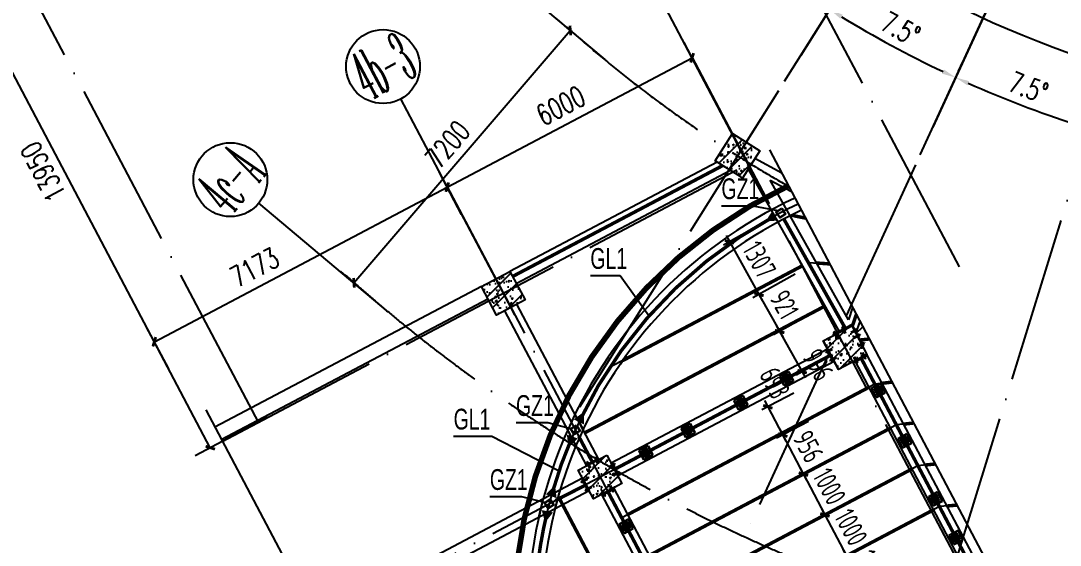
# Model space of a CAD drawing. Extents: x -803796 to -501762, y -1479216 to -846035.
# Drawn here: x -573220 to -550705, y -1092799 to -1081440 of the extents above; entities that cross this region are included whole.
import ezdxf
from ezdxf.enums import TextEntityAlignment as Align

# ---------------------------------------------------------------- set-up
doc = ezdxf.new("R2010")
doc.units = 0
doc.header["$LTSCALE"] = 1500
for name, pattern in [('5102-12$0$5102-12$0$5102-12$0$DASH', [0.35, 0.25, -0.1]), ('ACAD_ISO04W100', [30, 24, -3, 0, -3]), ('CENTER', [2, 1.25, -0.25, 0.25, -0.25]), ('DASH', [0.35, 0.25, -0.1]), ('XREF-GRID-04区$0$ACAD_ISO04W100', [30, 24, -3, 0, -3])]:
    doc.linetypes.add(name, pattern=pattern)
doc.layers.get('0').update_dxf_attribs({"linetype": 'CONTINUOUS'})
doc.layers.get('Defpoints').update_dxf_attribs({"linetype": 'CONTINUOUS'})
for name, color, linetype in [('A-DOTE', 14, 'ACAD_ISO04W100'), ('AR-INT DECO', 140, 'CONTINUOUS'), ('C18', 4, 'CENTER'), ('COLUMN', 1, 'CONTINUOUS'), ('DIM', 3, 'CONTINUOUS'), ('HATCH', 254, 'CONTINUOUS'), ('L18', 6, 'CONTINUOUS'), ('L25', 7, 'CONTINUOUS'), ('M3', 2, 'CONTINUOUS'), ('P-WALL-ORIG', 6, 'CONTINUOUS'), ('STPM_RBEAM_SIG', 2, 'CONTINUOUS'), ('STPM_SBEAM_THICK', 2, 'CONTINUOUS'), ('struc', 161, 'CONTINUOUS'), ('TEXT', 7, 'CONTINUOUS'), ('THIN', 7, 'CONTINUOUS'), ('XREF-GRID-04区$0$A-DOTE', 14, 'XREF-GRID-04区$0$ACAD_ISO04W100'), ('XREF-GRID-04区$0$AXIS', 3, 'CONTINUOUS'), ('XREF-GRID-04区$0$PUB_DIM', 3, 'CONTINUOUS'), ('支撑', 4, 'CONTINUOUS')]:
    doc.layers.add(name, color=color, linetype=linetype)
doc.layers.add('点画线', color=1, linetype='CENTER', lineweight=13)
doc.layers.add('粗实线', color=7, linetype='CONTINUOUS', lineweight=30)
doc.styles.add('TSSD_Dimension', font='Tssdeng.shx', dxfattribs={"width": 0.7, "bigfont": 'hztxt.shx'})
doc.styles.add('TSSD_Label', font='tj03-romans1.shx', dxfattribs={"width": 0.7, "bigfont": 'hztxt.shx'})
doc.styles.add('XREF-GRID-04区$0$_TCH_AXIS', font='COMPLEX', dxfattribs={"bigfont": 'GBCBIG'})
doc.styles.add('XREF-GRID-04区$0$_TCH_DIM_T3', font='SIMPLEX', dxfattribs={"width": 0.705882, "bigfont": 'GBCBIG'})
doc.dimstyles.new('TSSD_150_150', dxfattribs={"dimtxt": 450, "dimasz": 150, "dimexe": 150, "dimexo": 375, "dimgap": 150, "dimtad": 1, "dimdec": 0, "dimzin": 0, "dimdsep": 46, "dimtxsty": 'TSSD_Dimension', "dimblk": 'ARCHTICK', "dimblk1": 'ARCHTICK', "dimblk2": 'ARCHTICK', "dimcen": 0, "dimdle": 150, "dimclrt": 7, "dimadec": 0, "dimazin": 0, "dimtfac": 1, "dimtdec": 0, "dimtix": 1, "dimtmove": 2, "dimatfit": 3, "dimfxl": 1, "dimtolj": 1, "dimtzin": 0, "dimarcsym": 0})
doc.dimstyles.new('XREF-GRID-04区$0$_TCH_ARCH&&150', dxfattribs={"dimtxt": 446.25, "dimasz": 150, "dimexe": 375, "dimexo": 450, "dimgap": 189.375, "dimtad": 1, "dimdec": 0, "dimzin": 0, "dimdsep": 46, "dimtxsty": 'XREF-GRID-04区$0$_TCH_DIM_T3', "dimblk": 'XREF-GRID-04区$0$_ArchTick', "dimcen": 0.09, "dimclrt": 7, "dimazin": 2, "dimtfac": 1, "dimtdec": 0, "dimtix": 1, "dimtmove": 2, "dimatfit": 3, "dimfxl": 1, "dimtolj": 1, "dimtzin": 0, "dimarcsym": 0})
doc.dimstyles.new('XREF-GRID-04区$0$_TCH_ARROW&&150', dxfattribs={"dimtxt": 446.25, "dimasz": 300, "dimexe": 375, "dimexo": 450, "dimgap": 150, "dimtad": 1, "dimdec": 0, "dimzin": 0, "dimdsep": 46, "dimtxsty": 'XREF-GRID-04区$0$_TCH_DIM_T3', "dimcen": 0.09, "dimclrt": 7, "dimazin": 2, "dimtfac": 1, "dimtdec": 0, "dimtix": 1, "dimtmove": 2, "dimatfit": 3, "dimfxl": 1, "dimtolj": 1, "dimtzin": 0, "dimarcsym": 0})
pattern_1 = [(50, (-389398.06, -1219171.12), (358.6301, -31.37607), [37.5, -412.5]), (355, (-389398.06, -1219171.12), (-69.37567, 376.09607), [30, -330]), (100.4514, (-389368.17, -1219173.74), (289.2547, 344.71977), [31.8701, -350.57106]), (46.1842, (-389398.06, -1219071.12), (533.6205, -82.7595), [56.25, -618.75]), (96.6356, (-389353.6, -1219078), (467.3314, 487.0589), [47.8051, -525.8565]), (351.1842, (-389398.06, -1219071.1), (467.331, 487.0593), [45, -495]), (21, (-389348.06, -1219096.12), (298.45353, -201.30945), [37.5, -412.5]), (326, (-389348.06, -1219096.12), (121.65767, 362.575), [30, -330]), (71.4514, (-389323.2, -1219112.9), (420.1113, 161.26525), [31.8701, -350.57106]), (37.5, (-389398.06, -1219171.12), (6.07993, 166.44693), [0, -326, 0, -335, 0, -331.25]), (7.5, (-389398.06, -1219171.12), (131.53477, 197.20586), [0, -191, 0, -318.5, 0, -126.25]), (327.5, (-389509.56, -1219171.12), (266.91122, -11.277436), [0, -125, 0, -390, 0, -517.5]), (317.5, (-389559.56, -1219171.12), (291.59308, 50.0525), [0, -162.5, 0, -259, 0, -367.5]), (45, (-389398.06, -1219171.12), (-176.7767, 176.7767), [])]

# ---------------------------------------------------------------- blocks, each defined once
blk = doc.blocks.new('A$C47E14B26')
at = {"layer": '点画线'}
for p, q in [((358, 912), (358, -1338)), ((1483, -213), (-767, -213))]:
    blk.add_line(p, q, dxfattribs=at)
at = {"layer": '粗实线'}
for p, q in [((-767, 912), (1483, 912)), ((-767, 912), (-767, -1338)), ((-317, -813), (-317, 387)), ((-167, -813), (-167, 387)), ((883, -813), (883, 387)), ((1033, 387), (1033, -813)), ((1483, 912), (1483, -1338)), ((-767, -1338), (1483, -1338))]:
    blk.add_line(p, q, dxfattribs=at)
for centre, start, end in [((-242, 387), 0, 180), ((958, 387), 0, 180), ((-242, -813), 180, 0), ((958, -813), 180, 0)]:
    blk.add_arc(centre, 75, start, end, dxfattribs=at)
blk = doc.blocks.new('_ArchTick')
at = {"color": 0, "linetype": 'ByBlock', "const_width": 0.4}
blk.add_lwpolyline([(-0.5, -0.5), (0.5, 0.5)], dxfattribs=at)
blk = doc.blocks.new('*D270')
at = {"layer": 'Defpoints', "color": 0, "transparency": 16777216}
for p in [(-556759, -1085605), (-556121, -1086746), (-557231, -1087366)]:
    blk.add_point(p, dxfattribs=at)
at = {"layer": 'DIM', "color": 0, "lineweight": -2, "transparency": 16777216}
for p, q in [((-557086, -1085788), (-557999, -1086298)), ((-557941, -1086094), (-557158, -1087497)), ((-556449, -1086929), (-557362, -1087439))]:
    blk.add_line(p, q, dxfattribs=at)
at = {"layer": 'DIM', "color": 0, "lineweight": -2, "transparency": 16777216, "xscale": 150, "yscale": 150, "zscale": 150}
for p, rotation in [((-557868, -1086225), 119.1862514497129), ((-557231, -1087366), 299.1862514497129)]:
    blk.add_blockref('_ArchTick', p, dxfattribs=dict(at, rotation=rotation))
at = {"layer": 'DIM', "color": 7, "transparency": 16777216, "insert": (-557222, -1086613), "char_height": 450, "attachment_point": 5, "rotation": 299.1863, "style": 'TSSD_Dimension'}
blk.add_mtext('\\A1;1307', dxfattribs=at)
blk = doc.blocks.new('*D271')
at = {"layer": 'Defpoints', "color": 0, "transparency": 16777216}
for p in [(-556121, -1086746), (-555672, -1087550), (-556782, -1088170)]:
    blk.add_point(p, dxfattribs=at)
at = {"layer": 'DIM', "color": 0, "lineweight": -2, "transparency": 16777216}
for p, q in [((-556449, -1086929), (-557362, -1087439)), ((-557304, -1087235), (-556709, -1088301)), ((-556000, -1087733), (-556913, -1088243))]:
    blk.add_line(p, q, dxfattribs=at)
at = {"layer": 'DIM', "color": 0, "lineweight": -2, "transparency": 16777216, "xscale": 150, "yscale": 150, "zscale": 150}
for p, rotation in [((-557231, -1087366), 119.1862514504551), ((-556782, -1088170), 299.1862514504551)]:
    blk.add_blockref('_ArchTick', p, dxfattribs=dict(at, rotation=rotation))
at = {"layer": 'DIM', "color": 7, "transparency": 16777216, "insert": (-556679, -1087585), "char_height": 450, "attachment_point": 5, "rotation": 299.1863, "style": 'TSSD_Dimension'}
blk.add_mtext('\\A1;921', dxfattribs=at)
blk = doc.blocks.new('*D272')
at = {"layer": 'Defpoints', "color": 0, "transparency": 16777216}
for p in [(-555672, -1087550), (-555364, -1088519), (-556296, -1089039)]:
    blk.add_point(p, dxfattribs=at)
at = {"layer": 'DIM', "color": 0, "lineweight": -2, "transparency": 16777216}
for p, q in [((-556000, -1087733), (-556913, -1088243)), ((-556855, -1088039), (-556223, -1089170)), ((-555691, -1088702), (-556427, -1089113))]:
    blk.add_line(p, q, dxfattribs=at)
at = {"layer": 'DIM', "color": 0, "lineweight": -2, "transparency": 16777216, "xscale": 150, "yscale": 150, "zscale": 150}
for p, rotation in [((-556782, -1088170), 119.1862514504551), ((-556296, -1089039), 299.1862514504551)]:
    blk.add_blockref('_ArchTick', p, dxfattribs=dict(at, rotation=rotation))
at = {"layer": 'DIM', "color": 7, "transparency": 16777216, "insert": (-555949, -1088892), "char_height": 450, "attachment_point": 5, "rotation": 299.1863, "style": 'TSSD_Dimension'}
blk.add_mtext('\\A1;996', dxfattribs=at)
blk = doc.blocks.new('*D273')
at = {"layer": 'Defpoints', "color": 0, "transparency": 16777216}
for p in [(-556147, -1089330), (-555823, -1089942), (-556715, -1090413)]:
    blk.add_point(p, dxfattribs=at)
at = {"layer": 'DIM', "color": 0, "lineweight": -2, "transparency": 16777216}
for p, q in [((-556478, -1089505), (-557171, -1089870)), ((-557108, -1089668), (-556645, -1090546)), ((-556155, -1090117), (-556847, -1090483))]:
    blk.add_line(p, q, dxfattribs=at)
at = {"layer": 'DIM', "color": 0, "lineweight": -2, "transparency": 16777216, "xscale": 150, "yscale": 150, "zscale": 150}
for p, rotation in [((-557038, -1089800), 117.8262450785867), ((-556715, -1090413), 297.8262450785867)]:
    blk.add_blockref('_ArchTick', p, dxfattribs=dict(at, rotation=rotation))
at = {"layer": 'DIM', "color": 7, "transparency": 16777216, "insert": (-556887, -1089283), "char_height": 450, "attachment_point": 5, "rotation": 297.8262, "style": 'TSSD_Dimension'}
blk.add_mtext('\\A1;693', dxfattribs=at)
blk = doc.blocks.new('*D274')
at = {"layer": 'Defpoints', "color": 0, "transparency": 16777216}
for p in [(-555823, -1089942), (-555377, -1090788), (-556268, -1091259)]:
    blk.add_point(p, dxfattribs=at)
at = {"layer": 'DIM', "color": 0, "lineweight": -2, "transparency": 16777216}
for p, q in [((-556155, -1090117), (-556847, -1090483)), ((-556785, -1090280), (-556198, -1091391)), ((-555708, -1090963), (-556401, -1091329))]:
    blk.add_line(p, q, dxfattribs=at)
at = {"layer": 'DIM', "color": 0, "lineweight": -2, "transparency": 16777216, "xscale": 150, "yscale": 150, "zscale": 150}
for p, rotation in [((-556715, -1090413), 117.8262450799806), ((-556268, -1091259), 297.8262450799807)]:
    blk.add_blockref('_ArchTick', p, dxfattribs=dict(at, rotation=rotation))
at = {"layer": 'DIM', "color": 7, "transparency": 16777216, "insert": (-556160, -1090661), "char_height": 450, "attachment_point": 5, "rotation": 297.8262, "style": 'TSSD_Dimension'}
blk.add_mtext('\\A1;956', dxfattribs=at)
blk = doc.blocks.new('*D275')
at = {"layer": 'Defpoints', "color": 0, "transparency": 16777216}
for p in [(-555377, -1090788), (-554910, -1091672), (-555801, -1092143)]:
    blk.add_point(p, dxfattribs=at)
at = {"layer": 'DIM', "color": 0, "lineweight": -2, "transparency": 16777216}
for p, q in [((-555708, -1090963), (-556401, -1091329)), ((-556268, -1091259), (-556338, -1091126)), ((-556268, -1091259), (-555801, -1092143)), ((-555242, -1091848), (-555934, -1092213)), ((-555801, -1092143), (-555731, -1092276))]:
    blk.add_line(p, q, dxfattribs=at)
at = {"layer": 'DIM', "color": 0, "lineweight": -2, "transparency": 16777216, "xscale": 150, "yscale": 150, "zscale": 150}
for p, rotation in [((-556268, -1091259), 297.8262450799807), ((-555801, -1092143), 117.8262450799806)]:
    blk.add_blockref('_ArchTick', p, dxfattribs=dict(at, rotation=rotation))
at = {"layer": 'DIM', "color": 7, "transparency": 16777216, "insert": (-555703, -1091526), "char_height": 450, "attachment_point": 5, "rotation": 297.8262, "style": 'TSSD_Dimension'}
blk.add_mtext('\\A1;1000', dxfattribs=at)
blk = doc.blocks.new('*D276')
at = {"layer": 'Defpoints', "color": 0, "transparency": 16777216}
for p in [(-554910, -1091672), (-554443, -1092557), (-555335, -1093027)]:
    blk.add_point(p, dxfattribs=at)
at = {"layer": 'DIM', "color": 0, "lineweight": -2, "transparency": 16777216}
for p, q in [((-555242, -1091848), (-555934, -1092213)), ((-555801, -1092143), (-555871, -1092010)), ((-555801, -1092143), (-555335, -1093027)), ((-554775, -1092732), (-555467, -1093097)), ((-555335, -1093027), (-555265, -1093160))]:
    blk.add_line(p, q, dxfattribs=at)
at = {"layer": 'DIM', "color": 0, "lineweight": -2, "transparency": 16777216, "xscale": 150, "yscale": 150, "zscale": 150}
for p, rotation in [((-555801, -1092143), 297.8262450799807), ((-555335, -1093027), 117.8262450799806)]:
    blk.add_blockref('_ArchTick', p, dxfattribs=dict(at, rotation=rotation))
at = {"layer": 'DIM', "color": 7, "transparency": 16777216, "insert": (-555236, -1092410), "char_height": 450, "attachment_point": 5, "rotation": 297.8262, "style": 'TSSD_Dimension'}
blk.add_mtext('\\A1;1000', dxfattribs=at)
blk = doc.blocks.new('*D277')
at = {"layer": 'Defpoints', "color": 0, "transparency": 16777216}
for p in [(-554443, -1092557), (-553976, -1093441), (-554868, -1093912)]:
    blk.add_point(p, dxfattribs=at)
at = {"layer": 'DIM', "color": 0, "lineweight": -2, "transparency": 16777216}
for p, q in [((-554775, -1092732), (-555467, -1093097)), ((-555335, -1093027), (-555405, -1092895)), ((-555335, -1093027), (-554868, -1093912)), ((-554308, -1093616), (-555000, -1093982)), ((-554868, -1093912), (-554798, -1094044))]:
    blk.add_line(p, q, dxfattribs=at)
at = {"layer": 'DIM', "color": 0, "lineweight": -2, "transparency": 16777216, "xscale": 150, "yscale": 150, "zscale": 150}
for p, rotation in [((-555335, -1093027), 297.8262450799807), ((-554868, -1093912), 117.8262450799806)]:
    blk.add_blockref('_ArchTick', p, dxfattribs=dict(at, rotation=rotation))
at = {"layer": 'DIM', "color": 7, "transparency": 16777216, "insert": (-554770, -1093294), "char_height": 450, "attachment_point": 5, "rotation": 297.8262, "style": 'TSSD_Dimension'}
blk.add_mtext('\\A1;1000', dxfattribs=at)
blk = doc.blocks.new('XREF-GRID-04区$0$_ArchTick')
at = {"color": 0, "linetype": 'ByBlock', "const_width": 0.4}
blk.add_lwpolyline([(-0.5, -0.5), (0.5, 0.5)], dxfattribs=at)
blk = doc.blocks.new('*D292')
at = {"layer": 'Defpoints', "color": 0, "transparency": 16777216}
for p in [(-563983, -1085043), (-563462, -1086031), (-569805, -1089380)]:
    blk.add_point(p, dxfattribs=at)
at = {"layer": 'XREF-GRID-04区$0$PUB_DIM', "color": 0, "lineweight": -2, "transparency": 16777216}
for p, q in [((-563672, -1085633), (-564158, -1084711)), ((-570327, -1088392), (-563983, -1085043)), ((-570015, -1088982), (-570502, -1088060))]:
    blk.add_line(p, q, dxfattribs=at)
at = {"layer": 'XREF-GRID-04区$0$PUB_DIM', "color": 0, "lineweight": -2, "transparency": 16777216, "xscale": 150, "yscale": 150, "zscale": 150}
for p, rotation in [((-563983, -1085043), 27.82624507852106), ((-570327, -1088392), 207.8262450785211)]:
    blk.add_blockref('XREF-GRID-04区$0$_ArchTick', p, dxfattribs=dict(at, rotation=rotation))
at = {"layer": 'XREF-GRID-04区$0$PUB_DIM', "color": 7, "transparency": 16777216, "insert": (-568155, -1086779), "char_height": 446.2, "attachment_point": 5, "rotation": 27.8262, "style": 'XREF-GRID-04区$0$_TCH_DIM_T3'}
blk.add_mtext('\\A1;7173', dxfattribs=at)
blk = doc.blocks.new('*D293')
at = {"layer": 'Defpoints', "color": 0, "transparency": 16777216}
for p in [(-558677, -1082242), (-558155, -1083230), (-563462, -1086031)]:
    blk.add_point(p, dxfattribs=at)
at = {"layer": 'XREF-GRID-04区$0$PUB_DIM', "color": 0, "lineweight": -2, "transparency": 16777216}
for p, q in [((-558365, -1082832), (-558852, -1081911)), ((-563983, -1085043), (-558677, -1082242)), ((-563672, -1085633), (-564158, -1084711))]:
    blk.add_line(p, q, dxfattribs=at)
at = {"layer": 'XREF-GRID-04区$0$PUB_DIM', "color": 0, "lineweight": -2, "transparency": 16777216, "xscale": 150, "yscale": 150, "zscale": 150}
for p, rotation in [((-558677, -1082242), 27.82624507905701), ((-563983, -1085043), 207.826245079057)]:
    blk.add_blockref('XREF-GRID-04区$0$_ArchTick', p, dxfattribs=dict(at, rotation=rotation))
at = {"layer": 'XREF-GRID-04区$0$PUB_DIM', "color": 7, "transparency": 16777216, "insert": (-561523, -1083278), "char_height": 446.2, "attachment_point": 5, "rotation": 27.8262, "style": 'XREF-GRID-04区$0$_TCH_DIM_T3'}
blk.add_mtext('\\A1;6000', dxfattribs=at)
blk = doc.blocks.new('*D294')
at = {"layer": 'Defpoints', "color": 0, "transparency": 16777216}
for p in [(-543077, -1061130), (-555857, -1081446), (-554810, -1081724), (-553096, -1082941)]:
    blk.add_point(p, dxfattribs=at)
at = {"layer": 'XREF-GRID-04区$0$PUB_DIM', "color": 0, "lineweight": -2, "transparency": 16777216}
for p, q in [((-555618, -1081065), (-555498, -1080875)), ((-552908, -1082532), (-552814, -1082327))]:
    blk.add_line(p, q, dxfattribs=at)
blk.add_arc((-543077, -1061130), 23702, 238.5515, 244.601, dxfattribs=at)
at = {"layer": 'XREF-GRID-04区$0$PUB_DIM', "color": 0, "transparency": 16777216}
for points in [[(-555469, -1081393), (-555416, -1081308), (-555697, -1081192)], [(-553221, -1082496), (-553264, -1082586), (-552971, -1082668)]]:
    blk.add_solid(points, dxfattribs=at)
at = {"layer": 'XREF-GRID-04区$0$PUB_DIM', "color": 7, "transparency": 16777216, "insert": (-554162, -1081612), "char_height": 446.2, "attachment_point": 5, "rotation": 331.5762, "style": 'XREF-GRID-04区$0$_TCH_DIM_T3'}
blk.add_mtext('\\A1;7.5°', dxfattribs=at)
blk = doc.blocks.new('*D295')
at = {"layer": 'Defpoints', "color": 0, "transparency": 16777216}
for p in [(-543077, -1061130), (-553096, -1082941), (-552022, -1083079), (-550164, -1084062)]:
    blk.add_point(p, dxfattribs=at)
at = {"layer": 'XREF-GRID-04区$0$PUB_DIM', "color": 0, "lineweight": -2, "transparency": 16777216}
for p, q in [((-552908, -1082532), (-552814, -1082327)), ((-550031, -1083632), (-549964, -1083417))]:
    blk.add_line(p, q, dxfattribs=at)
blk.add_arc((-543077, -1061130), 23702, 246.0515, 252.101, dxfattribs=at)
at = {"layer": 'XREF-GRID-04区$0$PUB_DIM', "color": 0, "transparency": 16777216}
for points in [[(-552718, -1082837), (-552677, -1082746), (-552971, -1082668)], [(-550346, -1083637), (-550376, -1083732), (-550075, -1083775)]]:
    blk.add_solid(points, dxfattribs=at)
at = {"layer": 'XREF-GRID-04区$0$PUB_DIM', "color": 7, "transparency": 16777216, "insert": (-551394, -1082884), "char_height": 446.2, "attachment_point": 5, "rotation": 339.0762, "style": 'XREF-GRID-04区$0$_TCH_DIM_T3'}
blk.add_mtext('\\A1;7.5°', dxfattribs=at)
blk = doc.blocks.new('*D298')
at = {"layer": 'Defpoints', "color": 0, "transparency": 16777216}
for p in [(-561317, -1081649), (-560944, -1081969), (-565631, -1087435)]:
    blk.add_point(p, dxfattribs=at)
at = {"layer": 'XREF-GRID-04区$0$PUB_DIM', "color": 0, "lineweight": -2, "transparency": 16777216}
for p, q in [((-561286, -1081676), (-561602, -1081405)), ((-566004, -1087115), (-561317, -1081649)), ((-565972, -1087142), (-566288, -1086871))]:
    blk.add_line(p, q, dxfattribs=at)
at = {"layer": 'XREF-GRID-04区$0$PUB_DIM', "color": 0, "lineweight": -2, "transparency": 16777216, "xscale": 150, "yscale": 150, "zscale": 150}
for p, rotation in [((-561317, -1081649), 49.38932058115918), ((-566004, -1087115), 229.3893205811592)]:
    blk.add_blockref('XREF-GRID-04区$0$_ArchTick', p, dxfattribs=dict(at, rotation=rotation))
at = {"layer": 'XREF-GRID-04区$0$PUB_DIM', "color": 7, "transparency": 16777216, "insert": (-563973, -1084114), "char_height": 446.2, "attachment_point": 5, "rotation": 49.3893, "style": 'XREF-GRID-04区$0$_TCH_DIM_T3'}
blk.add_mtext('\\A1;7200', dxfattribs=at)
blk = doc.blocks.new('*D300')
at = {"layer": 'Defpoints', "color": 0, "transparency": 16777216}
for p in [(-573990, -1077488), (-575626, -1078351), (-567479, -1089825)]:
    blk.add_point(p, dxfattribs=at)
at = {"layer": 'XREF-GRID-04区$0$PUB_DIM', "color": 0, "lineweight": -2, "transparency": 16777216}
for p, q in [((-574388, -1077698), (-575958, -1078527)), ((-569115, -1090688), (-575626, -1078351)), ((-567877, -1090035), (-569446, -1090863))]:
    blk.add_line(p, q, dxfattribs=at)
at = {"layer": 'XREF-GRID-04区$0$PUB_DIM', "color": 0, "lineweight": -2, "transparency": 16777216, "xscale": 150, "yscale": 150, "zscale": 150}
for p, rotation in [((-575626, -1078351), 117.8262450790738), ((-569115, -1090688), 297.8262450790739)]:
    blk.add_blockref('XREF-GRID-04区$0$_ArchTick', p, dxfattribs=dict(at, rotation=rotation))
at = {"layer": 'XREF-GRID-04区$0$PUB_DIM', "color": 7, "transparency": 16777216, "insert": (-572735, -1084712), "char_height": 446.2, "attachment_point": 5, "rotation": 117.8262, "style": 'XREF-GRID-04区$0$_TCH_DIM_T3'}
blk.add_mtext('\\A1;13950', dxfattribs=at)
blk = doc.blocks.new('gdf')
h = blk.add_hatch(color=4)
edge = h.paths.add_edge_path()
edge.add_arc((75802667.5, 175120681), 80, 0, 360)
at = {"color": 4}
blk.add_circle((75802667.5, 175120681), 80, dxfattribs=at)
blk = doc.blocks.new('LMM12A')
at = {"layer": 'L18'}
for p, q in [((0, 8), (0, -8)), ((10, 10), (1, 10)), ((10, 5), (1, 5)), ((11, 8), (11, -8)), ((10, -5), (1, -5)), ((10, -10), (1, -10))]:
    blk.add_line(p, q, dxfattribs=at)
for centre, radius, start, end in [((4, 8), 3.74, 136, 224), ((13, 0), 13.4, 157.1584, 202.8416), ((7, 8), 3.74, 316, 44), ((-3, 0), 13.4, 337.1584, 22.8416), ((4, -8), 3.74, 136, 224), ((7, -8), 3.74, 316, 44)]:
    blk.add_arc(centre, radius, start, end, dxfattribs=at)
blk = doc.blocks.new('A$C40232FC0')
blk.add_lwpolyline([(0, 82), (300, 82), (300, 102), (0, 102)], close=True)
at = {"layer": 'C18'}
for p, q in [((50, 0), (50, 145)), ((250, 0), (250, 145))]:
    blk.add_line(p, q, dxfattribs=at)
at = {"layer": 'L18'}
for p, q in [((39, 0), (39, 102)), ((41, 127), (41, 149)), ((41, 149), (59, 149)), ((43, 0), (43, 102)), ((45, 128), (45, 149)), ((55, 128), (55, 149)), ((57, 0), (57, 102)), ((59, 127), (59, 149)), ((60, 0), (60, 102)), ((239, 0), (239, 102)), ((241, 127), (241, 149)), ((241, 149), (259, 149)), ((243, 0), (243, 102)), ((245, 128), (245, 149)), ((255, 128), (255, 149)), ((257, 0), (257, 102)), ((259, 127), (259, 149)), ((260, 0), (260, 102))]:
    blk.add_line(p, q, dxfattribs=at)
at = {"layer": 'L25'}
for p, q in [((17, 102), (17, 110)), ((17, 110), (83, 110)), ((83, 102), (17, 102)), ((83, 110), (83, 102)), ((217, 102), (217, 110)), ((217, 110), (283, 110)), ((283, 102), (217, 102)), ((283, 110), (283, 102))]:
    blk.add_line(p, q, dxfattribs=at)
at = {"layer": 'L18', "extrusion": (0, 0, -1), "xscale": 1.666666666686069, "yscale": 1.666666666686069, "zscale": -1.666666666666666, "rotation": 90}
for p in [(-50, 110), (-250, 110)]:
    blk.add_blockref('LMM12A', p, dxfattribs=at)
blk = doc.blocks.new('A$C5A2A551F')
blk.add_lwpolyline([(1900, 5168), (1900, 668), (0, 668), (0, 468), (2100, 468), (2100, 5168)], close=True)
at = {"layer": 'C18'}
for p, q in [((1080, 4668), (2525, 4668)), ((1080, 2668), (2525, 2668)), ((700, 1488), (700, 43))]:
    blk.add_line(p, q, dxfattribs=at)
at = {"layer": 'L18'}
for p, q in [((1080, 4773), (2100, 4773)), ((1080, 4740), (2100, 4740)), ((1080, 4596), (2100, 4596)), ((1080, 4563), (2100, 4563)), ((2346, 4755), (2568, 4755)), ((2346, 4581), (2568, 4581)), ((2363, 4722), (2568, 4722)), ((2363, 4615), (2568, 4615)), ((2568, 4755), (2568, 4581)), ((1080, 2773), (2100, 2773)), ((1080, 2740), (2100, 2740)), ((1080, 2596), (2100, 2596)), ((1080, 2563), (2100, 2563)), ((2346, 2755), (2568, 2755)), ((2346, 2581), (2568, 2581)), ((2363, 2722), (2568, 2722)), ((2363, 2615), (2568, 2615)), ((2568, 2755), (2568, 2581)), ((595, 1488), (595, 468)), ((613, 222), (613, 0)), ((787, 0), (613, 0)), ((628, 1488), (628, 468)), ((647, 205), (647, 0)), ((754, 205), (754, 0)), ((772, 1488), (772, 468)), ((787, 222), (787, 0)), ((805, 1488), (805, 468))]:
    blk.add_line(p, q, dxfattribs=at)
at = {"layer": 'L25'}
for p, q in [((2100, 4335), (2100, 5001)), ((2100, 5001), (2183, 5001)), ((2183, 5001), (2183, 4335)), ((2183, 4335), (2100, 4335)), ((2100, 2335), (2100, 3001)), ((2100, 3001), (2183, 3001)), ((2183, 2335), (2100, 2335)), ((2183, 3001), (2183, 2335)), ((367, 468), (1033, 468)), ((367, 385), (367, 468)), ((1033, 385), (367, 385)), ((1033, 468), (1033, 385))]:
    blk.add_line(p, q, dxfattribs=at)
at = {"layer": 'L18', "extrusion": (0, 0, -1), "xscale": 16.66666666686069, "yscale": 16.66666666686069, "zscale": -16.66666666666666}
for p, rotation in [((-2183, 4668), 180.000010487033), ((-2183, 2668), 180.000010487033), ((-700, 385), 270.000010487033)]:
    blk.add_blockref('LMM12A', p, dxfattribs=dict(at, rotation=rotation))

msp = doc.modelspace()

# ---------------------------------------------------------------- hatches: boundary and pattern name
at = {"layer": 'HATCH'}
h = msp.add_hatch(dxfattribs=at)
h.set_pattern_fill('ARMORED', color=256, scale=50, style=0)
h.set_pattern_definition(pattern_1)
h.paths.add_polyline_path([(-557625.9, -1084821), (-558176, -1084474.9), (-557803.3, -1083882.4), (-557210.7, -1084255), (-557583.5, -1084847.5)])
h = msp.add_hatch(dxfattribs=at)
h.set_pattern_fill('ARMORED', color=256, scale=50, style=0)
h.set_pattern_definition(pattern_1)
h.paths.add_polyline_path([(-562624.7, -1086867), (-562297.9, -1087486.1), (-562917, -1087812.9), (-563243.7, -1087193.8)])
h = msp.add_hatch(dxfattribs=at)
h.set_pattern_fill('ARMORED', color=256, scale=50, style=0)
h.set_pattern_definition(pattern_1)
h.paths.add_polyline_path([(-555217.9, -1088045.9), (-554891.1, -1088665), (-555510.2, -1088991.8), (-555836.9, -1088372.7)])
h = msp.add_hatch(dxfattribs=at)
h.set_pattern_fill('ARMORED', color=256, scale=50, style=0)
h.set_pattern_definition(pattern_1)
h.paths.add_polyline_path([(-560524.1, -1090846.7), (-560197.3, -1091465.8), (-560816.4, -1091792.5), (-561143.2, -1091173.5)])

# ---------------------------------------------------------------- linework, layer by layer
msp.add_line((-561712.2, -1091862.3), (-561838.3, -1091943.4))
for points in [[(-556736.1, -1085501.4), (-556655, -1085627.6), (-556781.2, -1085708.7), (-556862.3, -1085582.5)], [(-556737.6, -1085508.3), (-556661.9, -1085626.1), (-556779.7, -1085701.8), (-556855.4, -1085584)], [(-561185.9, -1090196.4), (-561104.8, -1090322.5), (-561231, -1090403.6), (-561312.1, -1090277.5)], [(-561187.4, -1090203.3), (-561111.7, -1090321), (-561229.5, -1090396.7), (-561305.1, -1090279)], [(-561752.7, -1091799.2), (-561671.6, -1091925.4), (-561797.8, -1092006.5), (-561878.9, -1091880.3)], [(-561754.2, -1091806.1), (-561678.5, -1091923.9), (-561796.3, -1091999.6), (-561872, -1091881.8)]]:
    msp.add_lwpolyline(points, close=True)
at = {"layer": 'A-DOTE', "ltscale": 0.1}
msp.add_line((-570953.3, -1096747.3), (-559160.3, -1090522.6), dxfattribs=at)
msp.add_line((-570953.3, -1096747.3), (-559160.3, -1090522.6), dxfattribs=at)
at = {"layer": 'AR-INT DECO'}
msp.add_line((-557002.3, -1084233.9), (-548398.2, -1100535), dxfattribs=at)
at = {"layer": 'AR-INT DECO', "linetype": '5102-12$0$5102-12$0$5102-12$0$DASH', "const_width": 120}
msp.add_lwpolyline([(-556578.2, -1085007.3, 0.3864173), (-561939.6, -1097887)], format="xyb", dxfattribs=at)
at = {"layer": 'COLUMN'}
for points in [[(-557625.9, -1084821), (-558176, -1084474.9), (-557803.3, -1083882.4), (-557210.7, -1084255), (-557583.5, -1084847.5)], [(-555217.9, -1088045.9), (-554891.1, -1088665), (-555510.2, -1088991.8), (-555836.9, -1088372.7), (-555217.9, -1088045.9)]]:
    msp.add_lwpolyline(points, close=True, dxfattribs=at)
at = {"layer": 'HATCH'}
for points in [[(-562624.7, -1086867), (-562297.9, -1087486.1), (-562917, -1087812.9), (-563243.7, -1087193.8), (-562624.7, -1086867)], [(-560524.1, -1090846.7), (-560197.3, -1091465.8), (-560816.4, -1091792.5), (-561143.2, -1091173.5), (-560524.1, -1090846.7)]]:
    msp.add_lwpolyline(points, close=True, dxfattribs=at)
at = {"layer": 'M3'}
msp.add_line((-555836.9, -1088372.7), (-555510.2, -1088991.8), dxfattribs=at)
at = {"layer": 'P-WALL-ORIG', "color": 4}
for radius, start, end in [(10073.6, 115.14474, 199.65431), (9923.6, 115.10417, 199.59409), (9773.6, 115.06236, 199.53248)]:
    msp.add_arc((-552170.4, -1094397.9), radius, start, end, dxfattribs=at)
at = {"layer": 'STPM_RBEAM_SIG'}
for points in [[(-556871.8, -1085658.6, 250, 0, 0), (-557088, -1085784, 250, 0, 0)], [(-561128.6, -1090129.8, 250, 0, 0), (-561016.6, -1089906.3, 250, 0, 0)], [(-561273, -1090445.4, 250, 0, 0), (-561356.4, -1090681.1, 250, 0, 0)], [(-561730.9, -1091738.1, 250, 0, 0), (-561647.5, -1091502.5, 250, 0, 0)], [(-561812.9, -1092064.1, 250, 0, 0), (-561864.3, -1092308.7, 250, 0, 0)]]:
    msp.add_lwpolyline(points, format="xyseb", dxfattribs=at)
at = {"layer": 'STPM_SBEAM_THICK', "color": 2}
msp.add_line((-556777, -1087003.1), (-560464.6, -1088949.6), dxfattribs=at)
at = {"layer": 'STPM_SBEAM_THICK', "color": 2, "const_width": 75}
for points in [[(-561129, -1090129.1, -0.1594753), (-556871.8, -1085658.6, -1.2656134)], [(-561812.9, -1092064.1, 0.0286463), (-562017.6, -1093176.2, 0.0235838)]]:
    msp.add_lwpolyline(points, format="xyb", dxfattribs=at)
at = {"layer": 'STPM_SBEAM_THICK', "color": 4, "const_width": 75}
for points in [[(-555360.4, -1088098.6), (-556688.6, -1085737.7)], [(-556531, -1085651), (-556221.4, -1085713.4)], [(-555980.2, -1086686.5), (-555697.3, -1086706.4)], [(-555200.5, -1088036.1), (-555120.3, -1087799.5)], [(-554839.2, -1088332.1), (-555054.5, -1088355.5)], [(-555014.5, -1088752.7), (-552559.1, -1093404.5)], [(-554560.4, -1089291.5), (-554346.3, -1089265.8)], [(-553878.6, -1090152), (-554093.3, -1090176.6)], [(-553410.2, -1091039.4), (-553625.8, -1091062.3)], [(-552939.9, -1091930.3), (-553157.5, -1091949.5)]]:
    msp.add_lwpolyline(points, dxfattribs=at)
at = {"layer": 'STPM_SBEAM_THICK', "color": 2, "const_width": 75}
for points in [[(-556290.6, -1086746.4), (-560182.6, -1088800.7)], [(-555801.3, -1087618.9), (-561004.4, -1090365.2)], [(-555691.3, -1088691.6), (-560346.6, -1091148.8)], [(-554852.6, -1089380.7), (-560070.4, -1092134.8)], [(-561273, -1090445.4), (-561510.8, -1091046), (-561730.9, -1091738.1)], [(-560841.1, -1090995.9), (-561136.9, -1090435.4)], [(-559603.6, -1093019.1), (-554385.8, -1090265.1)], [(-553919, -1091149.4), (-559137.5, -1093902.1)], [(-560989.8, -1091498.2), (-561639, -1091830.9)], [(-561554.1, -1091787.4), (-558823.9, -1096959.9)], [(-560499.4, -1091643.3), (-558042.2, -1096298.6)], [(-558670, -1094787.9), (-553452.2, -1092033.8)]]:
    msp.add_lwpolyline(points, dxfattribs=at)
at = {"layer": 'struc', "linetype": 'ByBlock'}
for p, q in [((-558137.8, -1084498.9), (-562627.9, -1086868.8)), ((-556734.1, -1084742.1), (-557318.6, -1084425.7)), ((-557844.6, -1084683.3), (-562487.8, -1087134.1)), ((-557462.9, -1084655.9), (-555482.4, -1088187.6)), ((-556988.4, -1084888.7), (-556524, -1085140)), ((-555291.4, -1087914.9), (-556988.4, -1084888.7)), ((-563243.7, -1087193.8), (-569018.2, -1090241.7)), ((-568878.2, -1090507.1), (-563103.7, -1087459.1)), ((-562739.9, -1087719.9), (-560966.1, -1091080.5)), ((-560701.2, -1090939.7), (-562475, -1087579.1)), ((-555200.7, -1087647.2), (-555291.4, -1087914.9)), ((-555128.9, -1088214.5), (-555039.9, -1087951.8)), ((-555743.6, -1088549.6), (-560431.1, -1091023.8)), ((-560290.3, -1091288.7), (-555603.6, -1088814.9)), ((-555155.6, -1088806.7), (-552681.6, -1093493.8)), ((-552540.3, -1093118.8), (-554890.7, -1088665.8)), ((-561049.8, -1091350.3), (-566824.3, -1094398.3)), ((-557900.5, -1096245.7), (-560374.5, -1091558.6)), ((-566684.3, -1094663.6), (-560909.8, -1091615.6)), ((-560639.2, -1091699.7), (-558165.2, -1096386.8))]:
    msp.add_line(p, q, dxfattribs=at)
at = {"layer": 'struc'}
msp.add_lwpolyline([(-555128.9, -1088214.5), (-554979.6, -1088066)], dxfattribs=at)
at = {"layer": 'TEXT'}
for p, q in [((-557352.9, -1085453.3), (-558042.9, -1085453.3)), ((-556817.7, -1085553.9), (-557352.9, -1085453.3)), ((-555350.1, -1088116.8), (-556688.6, -1085737.7)), ((-556162, -1086673.8), (-555697.3, -1086706.4)), ((-560237.4, -1086963.3), (-560882.4, -1086963.3)), ((-559612.4, -1087833.2), (-560237.4, -1086963.3)), ((-555217.9, -1088045.9), (-555482.4, -1088187.6)), ((-555217.9, -1088045.9), (-555128.9, -1088214.5)), ((-554891.1, -1088665), (-555155.6, -1088806.7)), ((-556564.9, -1089322.3), (-556705, -1089057)), ((-554778.5, -1089521), (-554513.2, -1089381)), ((-557553.1, -1089843.9), (-557693.1, -1089578.6)), ((-561215.9, -1089964.2), (-561041.3, -1090295.3)), ((-561802.7, -1090148.3), (-562492.7, -1090148.3)), ((-561307.7, -1090274.7), (-561802.7, -1090148.3)), ((-558696.5, -1090447.4), (-558836.5, -1090182.1)), ((-561375.2, -1090305.3), (-561195.3, -1090646.2)), ((-563018.4, -1090442.9), (-563844.3, -1090442.9)), ((-561559, -1091197.5), (-563018.4, -1090442.9)), ((-559610, -1090929.6), (-559750.1, -1090664.3)), ((-554204.6, -1090608.4), (-553939.3, -1090468.4)), ((-553410.2, -1091039.4), (-553786.4, -1091079.4)), ((-562369.5, -1091751.2), (-563059.5, -1091751.2)), ((-561874.5, -1091877.5), (-562369.5, -1091751.2)), ((-561646.4, -1092004.5), (-561537.3, -1091607.6)), ((-553540.1, -1091867.3), (-553274.8, -1091727.3)), ((-561999.2, -1092190.7), (-561903.5, -1091800.9)), ((-552939.9, -1091930.3), (-553319.6, -1091963.8)), ((-560237.8, -1092460.3), (-559972.5, -1092320.3)), ((-553098.2, -1092704.5), (-552832.9, -1092564.5))]:
    msp.add_line(p, q, dxfattribs=at)
at = {"layer": 'TEXT', "color": 2}
for p, q in [((-554720, -1089310.7), (-560203, -1092204.8)), ((-554253.2, -1090195), (-559736.2, -1093089.1)), ((-553786.4, -1091079.4), (-559269.4, -1093973.5)), ((-553319.6, -1091963.8), (-558802.7, -1094857.9))]:
    msp.add_line(p, q, dxfattribs=at)
at = {"layer": 'TEXT', "color": 4}
for p, q in [((-554346.3, -1089265.8), (-554720, -1089310.7)), ((-553878.6, -1090152), (-554253.2, -1090195))]:
    msp.add_line(p, q, dxfattribs=at)
at = {"layer": 'THIN'}
msp.add_lwpolyline([(-569214.3, -1089870.3), (-564738.2, -1098350.6), (-564397.3, -1098289.5), (-564897, -1098756.7), (-564556.1, -1098695.5), (-560080, -1107175.9)], dxfattribs=at)
at = {"layer": 'XREF-GRID-04区$0$A-DOTE', "ltscale": 0.1}
for p, q in [((-552886.5, -1086767.5), (-563041.4, -1067528.4)), ((-568069.7, -1090136.8), (-576307.1, -1074530.4)), ((-554409.3, -1079144.5), (-561527.3, -1090459.3)), ((-554409.3, -1079144.5), (-557693.4, -1084365)), ((-551961, -1080469.6), (-557541.3, -1092616.7)), ((-551961, -1080469.6), (-557541.3, -1092616.7)), ((-549360.7, -1081463.8), (-553307.7, -1094235.4)), ((-549360.7, -1081463.8), (-553307.7, -1094235.4)), ((-558686.8, -1082223.6), (-548885.8, -1100792.4)), ((-568854.9, -1090551.3), (-557464.6, -1084539.2)), ((-563993, -1085024.4), (-554192, -1103593.1))]:
    msp.add_line(p, q, dxfattribs=at)
for radius, end in [(27450, 240.52412), (34650, 256.01586)]:
    msp.add_arc((-543076.6, -1061130.2), radius, 228.1499, end, dxfattribs=at)
at = {"layer": 'XREF-GRID-04区$0$AXIS'}
for p, q in [((-556677.5, -1082750), (-553860.3, -1078271.9)), ((-553739.1, -1084340.3), (-551530.6, -1079532.8)), ((-560563.8, -1082278.6), (-563370.7, -1079916.7)), ((-557215.2, -1085011.7), (-559684.8, -1080332.9)), ((-562521.4, -1087812.4), (-564991, -1083133.6)), ((-565255, -1087749.6), (-568062, -1085387.7))]:
    msp.add_line(p, q, dxfattribs=at)
for centre in [(-565373.5, -1082431), (-568680.6, -1084880.5)]:
    msp.add_circle(centre, 800, dxfattribs=at)
at = {"layer": 'XREF-GRID-04区$0$PUB_DIM'}
msp.add_arc((-543076.6, -1061130.2), 22282.4, 238.59765, 267.82625, dxfattribs=at)
at = {"layer": '支撑', "linetype": 'DASH', "ltscale": 1.8, "const_width": 75}
msp.add_lwpolyline([(-562566.3, -1086977.6), (-558015.8, -1084575.7)], dxfattribs=at)

# ---------------------------------------------------------------- block references
at = {"xscale": 0.1, "yscale": 0.1, "zscale": 0.1, "rotation": 117.8262450520421}
msp.add_blockref('A$C5A2A551F', (-555070.1, -1088182.8), dxfattribs=at)
for p, rotation in [((-555197.1, -1088261.1), 297.8262543590193), ((-555531, -1088776.6), 117.8262335341829), ((-554951.5, -1088604.1), 207.8262884869347), ((-560412.5, -1091486.6), 207.826223243541)]:
    msp.add_blockref('A$C40232FC0', p, dxfattribs=dict(rotation=rotation))
at = {"xscale": -1}
for p, rotation in [((-560662.7, -1091012.6), 27.82626690790399), ((-560363.2, -1091327.2), 297.8262587066492), ((-560973.1, -1091319.8), 117.8262450821328)]:
    msp.add_blockref('A$C40232FC0', p, dxfattribs=dict(at, rotation=rotation))
at = {"layer": 'AR-INT DECO'}
for p in [(-76359302.4, -176209870.7), (-76357297.9, -176210123.8), (-76360290.6, -176210392.2), (-76361434, -176210995.7), (-76356727.9, -176211213.3), (-76362347.6, -176211478), (-76356086.4, -176212484.3), (-76362768.9, -176213069.3), (-76355639.4, -176213318.8)]:
    msp.add_blockref('gdf', p, dxfattribs=at)
at = {"layer": 'TEXT', "xscale": 0.0999999999999999, "yscale": 0.0999999999999999, "zscale": 0.0999999999999999, "rotation": 297.8262450785971}
for p in [(-556632.8, -1089148), (-554643.7, -1089409.3), (-557621, -1089669.6), (-558764.3, -1090273.1), (-554069.8, -1090496.7), (-559677.9, -1090755.3), (-553405.3, -1091755.6), (-560103, -1092348.6), (-552963.4, -1092592.8)]:
    msp.add_blockref('A$C47E14B26', p, dxfattribs=at)

# ---------------------------------------------------------------- texts
at = {"layer": 'TEXT', "style": 'TSSD_Label', "width": 0.7}
for s, p in [('GZ1', (-558042.9, -1085303.3)), ('GL1', (-560882.4, -1086813.3)), ('GZ1', (-562492.7, -1089998.3)), ('GL1', (-563844.3, -1090292.9)), ('GZ1', (-563059.5, -1091601.2))]:
    msp.add_text(s, height=450, dxfattribs=at).set_placement(p)
at = {"layer": 'XREF-GRID-04区$0$AXIS', "color": 7, "style": 'XREF-GRID-04区$0$_TCH_AXIS'}
for s, rotation, width, p, p2 in [('4b-3', 27.82625, 0.298743, (-565674.8, -1083172), (-564591.6, -1082600.3)), ('4c-A', 49.92086, 0.29163, (-568681.1, -1085680.5), (-567892.5, -1084743.3))]:
    msp.add_text(s, height=1050, rotation=rotation, dxfattribs=dict(at, width=width)).set_placement(p, p2, align=Align.FIT)

# ---------------------------------------------------------------- dimensions: what is measured, and where the dimension line sits
at = {"layer": 'DIM'}
dim = msp.add_aligned_dim(p1=(-556758.7, -1085605), p2=(-556121.1, -1086746.4), distance=-1271, dimstyle='TSSD_150_150', dxfattribs=at)
dim.commit()
dim.dimension.update_dxf_attribs({"geometry": '*D270', "text_midpoint": (-557222.2, -1086612.7)})
for base, p1, p2, angle, picture, middle in [((-556781.8, -1088170), (-556121.1, -1086746.4), (-555672.2, -1087550.2), 119.18625, '*D271', (-556678.9, -1087585.2)), ((-556268.2, -1091258.6), (-555823.2, -1089942.4), (-555376.8, -1090788.1), 117.82625, '*D274', (-556159.8, -1090660.7)), ((-555801.4, -1092143), (-555376.8, -1090788.1), (-554910, -1091672.5), 117.82625, '*D275', (-555703.2, -1091525.8)), ((-555334.6, -1093027.4), (-554910, -1091672.5), (-554443.2, -1092556.8), 117.82625, '*D276', (-555236.4, -1092410.1)), ((-554867.8, -1093911.7), (-554443.2, -1092556.8), (-553976.4, -1093441.2), 117.82625, '*D277', (-554769.6, -1093294.5))]:
    dim = msp.add_linear_dim(base=base, p1=p1, p2=p2, angle=angle, dimstyle='TSSD_150_150', dxfattribs=at)
    dim.commit()
    dim.dimension.update_dxf_attribs({"geometry": picture, "text_midpoint": middle})
for base, p1, p2, angle, picture, middle, dimtype in [((-556296.1, -1089039.5), (-555672.2, -1087550.2), (-555364, -1088518.9), 119.18625, '*D272', (-555948.8, -1088892.4), 160), ((-556714.6, -1090412.9), (-556146.6, -1089329.7), (-555823.2, -1089942.4), 297.82625, '*D273', (-556887, -1089282.8), 161)]:
    dim = msp.add_linear_dim(base=base, p1=p1, p2=p2, angle=angle, dimstyle='TSSD_150_150', dxfattribs=at)
    dim.commit()
    dim.dimension.update_dxf_attribs({"geometry": picture, "text_midpoint": middle, "dimtype": dimtype})
at = {"layer": 'XREF-GRID-04区$0$PUB_DIM'}
for base, p1, p2, picture, middle, turn in [((-554810.3, -1081723.6), (-555857.2, -1081446.1), (-553096.1, -1082940.5), '*D294', (-554161.9, -1081611.9), 331.57625), ((-552022, -1083079), (-553096.1, -1082940.5), (-550163.6, -1084061.7), '*D295', (-551393.7, -1082883.6), 339.07625)]:
    dim = msp.add_angular_dim_3p(base=base, center=(-543076.6, -1061130.2), p1=p1, p2=p2, dimstyle='XREF-GRID-04区$0$_TCH_ARROW&&150', override={"dimgap": 0}, dxfattribs=at)
    dim.commit()
    dim.dimension.update_dxf_attribs({"geometry": picture, "text_midpoint": middle, "dimtype": 165, "text_rotation": turn})
for base, p1, p2, angle, picture, middle, turn in [((-575626.4, -1078351.5), (-567478.7, -1089824.9), (-573990.5, -1077488), 117.82625, '*D300', (-572735.3, -1084712.5), 117.82625), ((-561317, -1081649.3), (-565630.8, -1087434.8), (-560944.2, -1081968.9), 49.38932, '*D298', (-563973.4, -1084113.8), 49.38932), ((-558676.9, -1082242.3), (-563461.6, -1086031.2), (-558155.4, -1083230.4), 27.82625, '*D293', (-561522.6, -1083277.9), 27.82625), ((-563983.1, -1085043.1), (-569805.4, -1089379.6), (-563461.6, -1086031.2), 27.82625, '*D292', (-568155.4, -1086778.9), 27.82625)]:
    dim = msp.add_linear_dim(base=base, p1=p1, p2=p2, angle=angle, dimstyle='XREF-GRID-04区$0$_TCH_ARCH&&150', override={"dimgap": 0}, dxfattribs=at)
    dim.commit()
    dim.dimension.update_dxf_attribs({"geometry": picture, "text_midpoint": middle, "dimtype": 161, "text_rotation": turn})

doc.saveas('drawing.dxf')
